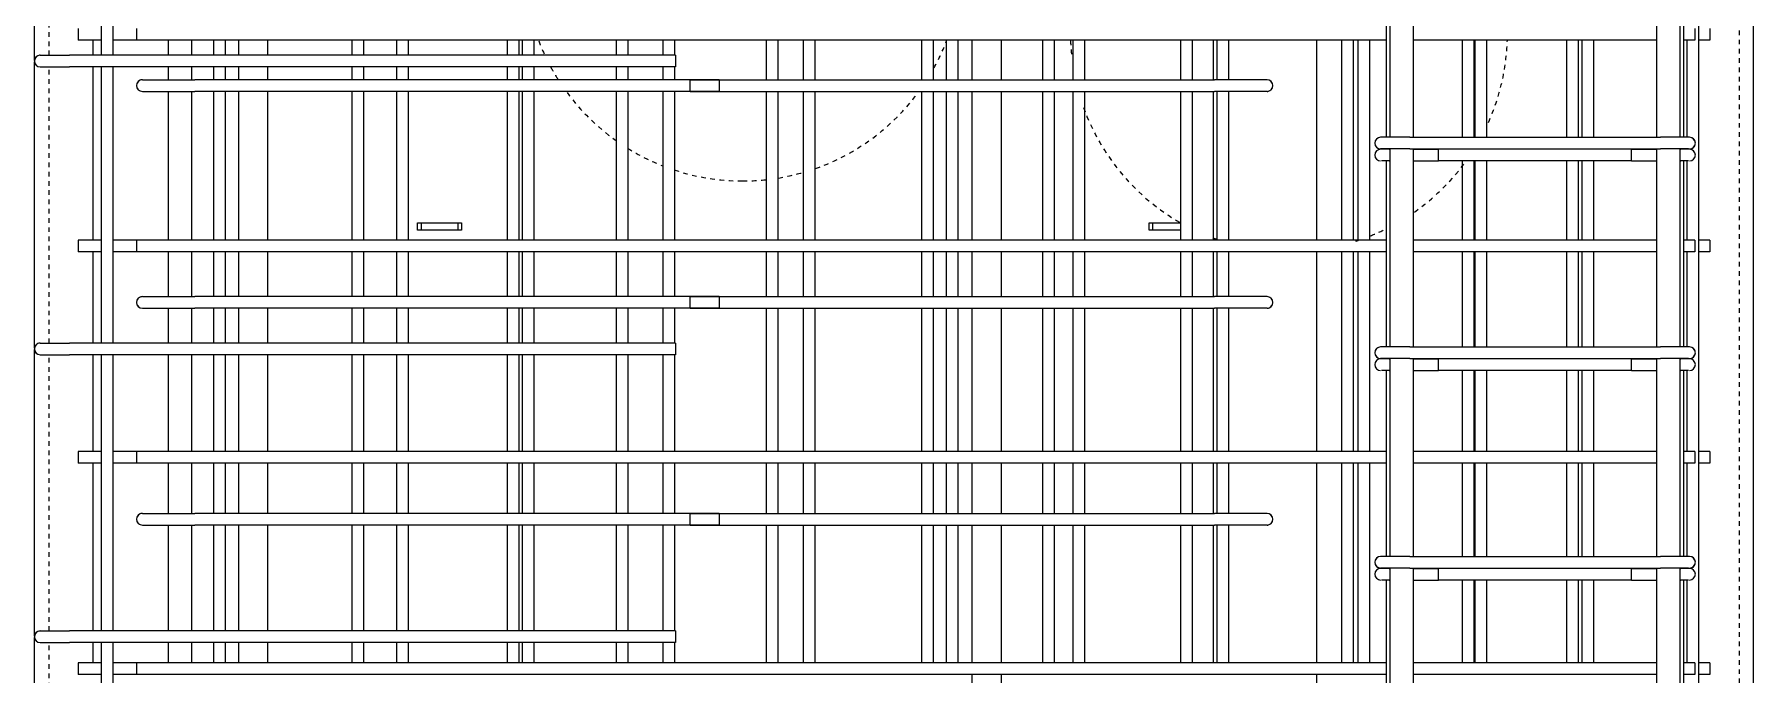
# Model space of a CAD drawing. Header units: millimetres. Extents: x -14563 to 6741, y -2784 to 21137.
# Drawn here: x -12894 to -11714, y 1249 to 1689 of the extents above; entities that cross this region are included whole.
import ezdxf

# ---------------------------------------------------------------- set-up
doc = ezdxf.new("R2010")
doc.units = ezdxf.units.MM
doc.linetypes.add('Dash', pattern=[6.36, 3.18, -3.18])
for name, color, linetype, lineweight in [('A-GENM', 13, 'Continuous', 18), ('A-WALL', 113, 'Continuous', 25), ('A-WALL-HDLN', 110, 'Dash', 25), ('S-RBAR', 171, 'Continuous', 18)]:
    doc.layers.add(name, color=color, linetype=linetype, lineweight=lineweight)

# ---------------------------------------------------------------- blocks, each defined once
blk = doc.blocks.new('RR spread anchor face based - RR-SA-0_7-110-2888042-Elevation Front Copy 1')
at = {"layer": 'A-GENM'}
for p, q in [((-12630.8, -862.5), (-12628.3, -862.5)), ((-12630.8, -867.5), (-12630.8, -862.5)), ((-12628.3, -867.5), (-12630.8, -867.5)), ((-12628.3, -862.5), (-12603.3, -862.5)), ((-12628.3, -862.5), (-12628.3, -867.5)), ((-12603.3, -867.5), (-12628.3, -867.5)), ((-12603.3, -862.5), (-12600.8, -862.5)), ((-12603.3, -862.5), (-12603.3, -867.5)), ((-12600.8, -867.5), (-12603.3, -867.5)), ((-12600.8, -862.5), (-12600.8, -867.5))]:
    blk.add_line(p, q, dxfattribs=at)
blk = doc.blocks.new('RR spread anchor face based - RR-SA-0_7-110-V1-Elevation Front Copy 1')
at = {"layer": 'A-GENM'}
for p, q in [((-12128.8, -862.5), (-12126.3, -862.5)), ((-12128.8, -867.5), (-12128.8, -862.5)), ((-12126.3, -867.5), (-12128.8, -867.5)), ((-12126.3, -862.5), (-12106.9, -862.5)), ((-12126.3, -862.5), (-12126.3, -867.5)), ((-12106.9, -867.5), (-12126.3, -867.5))]:
    blk.add_line(p, q, dxfattribs=at)

msp = doc.modelspace()

# ---------------------------------------------------------------- linework, layer by layer
at = {"layer": 'A-WALL'}
for p, q in [((-11713.80383, -1395), (-11713.80383, 3040)), ((-12893.80383, 1671.11843), (-12893.80383, 1867.8399)), ((-12853.80383, 1684.9), (-12853.80383, 1674.625)), ((-12013.80383, 1684.9), (-12013.80383, 1547.66667)), ((-12893.80383, 1473.4101), (-12893.80383, 1670.13157)), ((-12853.80383, 1666.625), (-12853.80383, 1547.66667)), ((-12853.80383, 1539.66667), (-12853.80383, 1476.91667)), ((-12013.80383, 1539.66667), (-12013.80383, 1402.43333)), ((-12893.80383, 1275.70176), (-12893.80383, 1472.42324)), ((-12853.80383, 1468.91667), (-12853.80383, 1402.43333)), ((-12853.80383, 1394.43333), (-12853.80383, 1279.20833)), ((-12013.80383, 1394.43333), (-12013.80383, 1257.2)), ((-12893.80383, 1077.99343), (-12893.80383, 1274.7149)), ((-12853.80383, 1271.20833), (-12853.80383, 1257.2)), ((-12013.80383, 1249.2), (-12013.80383, 1111.96667))]:
    msp.add_line(p, q, dxfattribs=at)
at = {"layer": 'A-WALL-HDLN'}
for p, q in [((-11723.76681, 3040), (-11723.76681, -214.95039)), ((-12883.80125, 1674.625), (-12883.80125, 1864.33333)), ((-12883.80125, 1476.91667), (-12883.80125, 1666.625)), ((-12883.80125, 1279.20833), (-12883.80125, 1468.91667)), ((-12883.80125, 1081.5), (-12883.80125, 1271.20833))]:
    msp.add_line(p, q, dxfattribs=at)
for centre, start, end in [((-12407.73671, 1738.29599), 201.04240581, 205.30269245), ((-12407.73671, 1738.29599), 331.17961195, 338.95759419), ((-12032.73671, 1689.77319), 181.88285462, 185.71352565), ((-12032.73671, 1689.77319), 335.88629893, 358.11714538), ((-12407.73671, 1738.29599), 208.61970395, 212.65955078), ((-12407.73671, 1738.29599), 216.52229248, 234.42625342), ((-12407.73671, 1738.29599), 289.52179449, 323.47770752), ((-12032.73671, 1689.77319), 199.84053068, 240.32008513), ((-12407.73671, 1738.29599), 238.28899512, 248.44570315), ((-12407.73671, 1738.29599), 251.76271464, 270), ((-12407.73671, 1738.29599), 279.42524163, 286.20478299), ((-12032.73671, 1689.77319), 305.03744102, 323.20138712), ((-12407.73671, 1738.29599), 270, 276.33427898), ((-12032.73671, 1689.77319), 249.61223575, 250.69983866), ((-12032.73671, 1689.77319), 287.78512763, 288.56994407), ((-12032.73671, 1689.77319), 291.88695556, 296.65515959)]:
    msp.add_arc(centre, 150, start, end, dxfattribs=at)
at = {"layer": 'S-RBAR'}
for p, q in [((-11751.30383, 991.53379), (-11751.30383, 3000.12235)), ((-12847.80383, 1674.625), (-12847.80383, 1864.33333)), ((-12839.80383, 1674.625), (-12839.80383, 1864.33333)), ((-11963.30383, 1618.2657), (-11963.30383, 1754.2149)), ((-11947.30383, 1618.2657), (-11947.30383, 1754.2149)), ((-11780.30383, 1618.2657), (-11780.30383, 1754.2149)), ((-11764.30383, 1618.2657), (-11764.30383, 1754.2149)), ((-11965.80383, 1618.2657), (-11965.80383, 1746.00755)), ((-11761.80383, 1618.2657), (-11761.80383, 1746.00755)), ((-12863.80383, 1692.9), (-12863.80383, 1684.9)), ((-12823.80383, 1692.9), (-12823.80383, 1684.9)), ((-11754.23857, 1692.9), (-11754.23857, 1684.9)), ((-11743.80383, 1692.9), (-11743.80383, 1684.9)), ((-12847.80383, 1684.9), (-12863.80383, 1684.9)), ((-12823.80383, 1684.9), (-12839.80383, 1684.9)), ((-11965.80383, 1684.9), (-12823.80383, 1684.9)), ((-12801.80383, 1674.625), (-12801.80383, 1684.9)), ((-12785.80383, 1674.625), (-12785.80383, 1684.9)), ((-12770.5941, 1674.625), (-12770.5941, 1684.9)), ((-12762.5941, 1674.625), (-12762.5941, 1684.9)), ((-12753.80383, 1684.9), (-12753.80383, 1674.625)), ((-12733.80383, 1684.9), (-12733.80383, 1674.625)), ((-12675.78117, 1674.625), (-12675.78117, 1684.9)), ((-12667.78117, 1674.625), (-12667.78117, 1684.9)), ((-12645.08556, 1674.625), (-12645.08556, 1684.9)), ((-12637.08556, 1674.625), (-12637.08556, 1684.9)), ((-12569.09325, 1674.625), (-12569.09325, 1684.9)), ((-12561.09325, 1674.625), (-12561.09325, 1684.9)), ((-12558.72642, 1674.625), (-12558.72642, 1684.9)), ((-12550.72642, 1674.625), (-12550.72642, 1684.9)), ((-12494.28032, 1674.625), (-12494.28032, 1684.9)), ((-12486.28032, 1674.625), (-12486.28032, 1684.9)), ((-12462.36728, 1674.625), (-12462.36728, 1684.9)), ((-12454.36728, 1674.625), (-12454.36728, 1684.9)), ((-12391.34239, 1657.78788), (-12391.34239, 1684.9)), ((-12383.34239, 1657.78788), (-12383.34239, 1684.9)), ((-12366.00815, 1657.78788), (-12366.00815, 1684.9)), ((-12358.00815, 1657.78788), (-12358.00815, 1684.9)), ((-12284.65446, 1657.78788), (-12284.65446, 1684.9)), ((-12276.65446, 1657.78788), (-12276.65446, 1684.9)), ((-12267.75631, 1657.78788), (-12267.75631, 1684.9)), ((-12259.75631, 1657.78788), (-12259.75631, 1684.9)), ((-12250.36633, 1684.9), (-12250.36633, 1657.78788)), ((-12230.36633, 1684.9), (-12230.36633, 1657.78788)), ((-12201.71654, 1657.78788), (-12201.71654, 1684.9)), ((-12193.71654, 1657.78788), (-12193.71654, 1684.9)), ((-12180.78988, 1657.78788), (-12180.78988, 1684.9)), ((-12172.78988, 1657.78788), (-12172.78988, 1684.9)), ((-12106.90361, 1657.78788), (-12106.90361, 1684.9)), ((-12098.90361, 1657.78788), (-12098.90361, 1684.9)), ((-12084.55383, 1657.78788), (-12084.55383, 1684.9)), ((-12081.93074, 1657.78788), (-12081.93074, 1684.9)), ((-12073.93074, 1657.78788), (-12073.93074, 1684.9)), ((-11996.52678, 1547.66667), (-11996.52678, 1684.9)), ((-11988.52678, 1547.66667), (-11988.52678, 1684.9)), ((-11985.30383, 1547.66667), (-11985.30383, 1684.9)), ((-11977.30383, 1547.66667), (-11977.30383, 1684.9)), ((-11780.30383, 1684.9), (-11947.30383, 1684.9)), ((-11913.63716, 1618.2657), (-11913.63716, 1684.9)), ((-11905.63716, 1618.2657), (-11905.63716, 1684.9)), ((-11904.95246, 1618.2657), (-11904.95246, 1684.9)), ((-11896.95246, 1618.2657), (-11896.95246, 1684.9)), ((-11841.9705, 1618.2657), (-11841.9705, 1684.9)), ((-11833.9705, 1618.2657), (-11833.9705, 1684.9)), ((-11831.48545, 1618.2657), (-11831.48545, 1684.9)), ((-11823.48545, 1618.2657), (-11823.48545, 1684.9)), ((-11754.23857, 1684.9), (-11761.80383, 1684.9)), ((-11759.30383, 1618.2657), (-11759.30383, 1684.9)), ((-11743.80383, 1684.9), (-11751.30383, 1684.9)), ((-12889.86879, 1674.625), (-12869.86879, 1674.625)), ((-12889.86879, 1666.625), (-12869.86879, 1666.625)), ((-12453.86675, 1674.625), (-12869.86879, 1674.625)), ((-12453.86675, 1666.625), (-12869.86879, 1666.625)), ((-12847.80383, 1476.91667), (-12847.80383, 1666.625)), ((-12839.80383, 1476.91667), (-12839.80383, 1666.625)), ((-12801.80383, 1657.78788), (-12801.80383, 1666.625)), ((-12785.80383, 1657.78788), (-12785.80383, 1666.625)), ((-12770.5941, 1657.78788), (-12770.5941, 1666.625)), ((-12762.5941, 1657.78788), (-12762.5941, 1666.625)), ((-12753.80383, 1666.625), (-12753.80383, 1657.78788)), ((-12733.80383, 1666.625), (-12733.80383, 1657.78788)), ((-12675.78117, 1657.78788), (-12675.78117, 1666.625)), ((-12667.78117, 1657.78788), (-12667.78117, 1666.625)), ((-12645.08556, 1657.78788), (-12645.08556, 1666.625)), ((-12637.08556, 1657.78788), (-12637.08556, 1666.625)), ((-12569.09325, 1657.78788), (-12569.09325, 1666.625)), ((-12561.09325, 1657.78788), (-12561.09325, 1666.625)), ((-12558.72642, 1657.78788), (-12558.72642, 1666.625)), ((-12550.72642, 1657.78788), (-12550.72642, 1666.625)), ((-12494.28032, 1657.78788), (-12494.28032, 1666.625)), ((-12486.28032, 1657.78788), (-12486.28032, 1666.625)), ((-12462.36728, 1657.78788), (-12462.36728, 1666.625)), ((-12454.36728, 1657.78788), (-12454.36728, 1666.625)), ((-12453.86675, 1674.625), (-12453.86675, 1666.625)), ((-12819.76423, 1657.78788), (-12783.76423, 1657.78788)), ((-12423.76423, 1657.78788), (-12783.76423, 1657.78788)), ((-12443.80383, 1657.78788), (-12083.80383, 1657.78788)), ((-12443.80383, 1649.78788), (-12443.80383, 1657.78788)), ((-12423.76423, 1657.78788), (-12423.76423, 1649.78788)), ((-12047.80383, 1657.78788), (-12083.80383, 1657.78788)), ((-12819.76423, 1649.78788), (-12783.76423, 1649.78788)), ((-12801.80383, 1547.66667), (-12801.80383, 1649.78788)), ((-12785.80383, 1547.66667), (-12785.80383, 1649.78788)), ((-12423.76423, 1649.78788), (-12783.76423, 1649.78788)), ((-12770.5941, 1547.66667), (-12770.5941, 1649.78788)), ((-12762.5941, 1547.66667), (-12762.5941, 1649.78788)), ((-12753.80383, 1649.78788), (-12753.80383, 1547.66667)), ((-12733.80383, 1649.78788), (-12733.80383, 1547.66667)), ((-12675.78117, 1547.66667), (-12675.78117, 1649.78788)), ((-12667.78117, 1547.66667), (-12667.78117, 1649.78788)), ((-12645.08556, 1547.66667), (-12645.08556, 1649.78788)), ((-12637.08556, 1547.66667), (-12637.08556, 1649.78788)), ((-12569.09325, 1547.66667), (-12569.09325, 1649.78788)), ((-12561.09325, 1547.66667), (-12561.09325, 1649.78788)), ((-12558.72642, 1547.66667), (-12558.72642, 1649.78788)), ((-12550.72642, 1547.66667), (-12550.72642, 1649.78788)), ((-12494.28032, 1547.66667), (-12494.28032, 1649.78788)), ((-12486.28032, 1547.66667), (-12486.28032, 1649.78788)), ((-12462.36728, 1547.66667), (-12462.36728, 1649.78788)), ((-12454.36728, 1547.66667), (-12454.36728, 1649.78788)), ((-12443.80383, 1649.78788), (-12083.80383, 1649.78788)), ((-12391.34239, 1547.66667), (-12391.34239, 1649.78788)), ((-12383.34239, 1547.66667), (-12383.34239, 1649.78788)), ((-12366.00815, 1547.66667), (-12366.00815, 1649.78788)), ((-12358.00815, 1547.66667), (-12358.00815, 1649.78788)), ((-12284.65446, 1547.66667), (-12284.65446, 1649.78788)), ((-12276.65446, 1547.66667), (-12276.65446, 1649.78788)), ((-12267.75631, 1547.66667), (-12267.75631, 1649.78788)), ((-12259.75631, 1547.66667), (-12259.75631, 1649.78788)), ((-12250.36633, 1649.78788), (-12250.36633, 1547.66667)), ((-12230.36633, 1649.78788), (-12230.36633, 1547.66667)), ((-12201.71654, 1547.66667), (-12201.71654, 1649.78788)), ((-12193.71654, 1547.66667), (-12193.71654, 1649.78788)), ((-12180.78988, 1547.66667), (-12180.78988, 1649.78788)), ((-12172.78988, 1547.66667), (-12172.78988, 1649.78788)), ((-12106.90361, 1547.66667), (-12106.90361, 1649.78788)), ((-12098.90361, 1547.66667), (-12098.90361, 1649.78788)), ((-12084.55383, 1547.66667), (-12084.55383, 1649.78788)), ((-12047.80383, 1649.78788), (-12083.80383, 1649.78788)), ((-12081.93074, 1547.66667), (-12081.93074, 1649.78788)), ((-12073.93074, 1547.66667), (-12073.93074, 1649.78788)), ((-11949.80383, 1618.2657), (-11969.80383, 1618.2657)), ((-11949.80383, 1618.2657), (-11777.80383, 1618.2657)), ((-11764.88603, 1618.2657), (-11777.80383, 1618.2657)), ((-11762.43031, 1618.2657), (-11765.01106, 1618.2657)), ((-11757.80383, 1618.2657), (-11762.53522, 1618.2657)), ((-11949.80383, 1610.2657), (-11969.80383, 1610.2657)), ((-11963.94597, 1610.06439), (-11969.80383, 1610.06439)), ((-11963.94597, 1610.06439), (-11963.30383, 1610.06439)), ((-11963.30383, 1474.3165), (-11963.30383, 1610.2657)), ((-11949.80383, 1610.2657), (-11777.80383, 1610.2657)), ((-11947.30383, 1474.3165), (-11947.30383, 1610.2657)), ((-11947.30383, 1610.06439), (-11930.00484, 1610.06439)), ((-11797.60282, 1610.06439), (-11930.00484, 1610.06439)), ((-11930.00484, 1602.06439), (-11930.00484, 1610.06439)), ((-11797.60282, 1610.06439), (-11780.30383, 1610.06439)), ((-11797.60282, 1602.06439), (-11797.60282, 1610.06439)), ((-11780.30383, 1474.3165), (-11780.30383, 1610.2657)), ((-11763.66169, 1610.2657), (-11777.80383, 1610.2657)), ((-11764.30383, 1474.3165), (-11764.30383, 1610.2657)), ((-11764.30383, 1610.06439), (-11763.66169, 1610.06439)), ((-11758.48531, 1610.2657), (-11763.66169, 1610.2657)), ((-11757.80383, 1610.06439), (-11763.66169, 1610.06439)), ((-11757.80383, 1610.2657), (-11757.88726, 1610.2657)), ((-11963.94597, 1602.06439), (-11969.12235, 1602.06439)), ((-11965.80383, 1474.3165), (-11965.80383, 1602.06439)), ((-11963.94597, 1602.06439), (-11963.30383, 1602.06439)), ((-11947.30383, 1602.06439), (-11930.00484, 1602.06439)), ((-11797.60282, 1602.06439), (-11930.00484, 1602.06439)), ((-11913.63716, 1547.66667), (-11913.63716, 1602.06439)), ((-11905.63716, 1547.66667), (-11905.63716, 1602.06439)), ((-11904.95246, 1547.66667), (-11904.95246, 1602.06439)), ((-11896.95246, 1547.66667), (-11896.95246, 1602.06439)), ((-11841.9705, 1547.66667), (-11841.9705, 1602.06439)), ((-11833.9705, 1547.66667), (-11833.9705, 1602.06439)), ((-11831.48545, 1547.66667), (-11831.48545, 1602.06439)), ((-11823.48545, 1547.66667), (-11823.48545, 1602.06439)), ((-11797.60282, 1602.06439), (-11780.30383, 1602.06439)), ((-11764.30383, 1602.06439), (-11763.66169, 1602.06439)), ((-11758.48531, 1602.06439), (-11763.66169, 1602.06439)), ((-11761.80383, 1474.3165), (-11761.80383, 1602.06439)), ((-11759.30383, 1547.66667), (-11759.30383, 1602.06439)), ((-12847.80383, 1547.66667), (-12863.80383, 1547.66667)), ((-12863.80383, 1547.66667), (-12863.80383, 1539.66667)), ((-12823.80383, 1547.66667), (-12839.80383, 1547.66667)), ((-11965.80383, 1547.66667), (-12823.80383, 1547.66667)), ((-12823.80383, 1547.66667), (-12823.80383, 1539.66667)), ((-11780.30383, 1547.66667), (-11947.30383, 1547.66667)), ((-11754.23857, 1547.66667), (-11761.80383, 1547.66667)), ((-11754.23857, 1547.66667), (-11754.23857, 1539.66667)), ((-11743.80383, 1547.66667), (-11751.30383, 1547.66667)), ((-11743.80383, 1547.66667), (-11743.80383, 1539.66667)), ((-12847.80383, 1539.66667), (-12863.80383, 1539.66667)), ((-12823.80383, 1539.66667), (-12839.80383, 1539.66667)), ((-11965.80383, 1539.66667), (-12823.80383, 1539.66667)), ((-12801.80383, 1508.84848), (-12801.80383, 1539.66667)), ((-12785.80383, 1508.84848), (-12785.80383, 1539.66667)), ((-12770.5941, 1508.84848), (-12770.5941, 1539.66667)), ((-12762.5941, 1508.84848), (-12762.5941, 1539.66667)), ((-12753.80383, 1539.66667), (-12753.80383, 1508.84848)), ((-12733.80383, 1539.66667), (-12733.80383, 1508.84848)), ((-12675.78117, 1508.84848), (-12675.78117, 1539.66667)), ((-12667.78117, 1508.84848), (-12667.78117, 1539.66667)), ((-12645.08556, 1508.84848), (-12645.08556, 1539.66667)), ((-12637.08556, 1508.84848), (-12637.08556, 1539.66667)), ((-12569.09325, 1508.84848), (-12569.09325, 1539.66667)), ((-12561.09325, 1508.84848), (-12561.09325, 1539.66667)), ((-12558.72642, 1508.84848), (-12558.72642, 1539.66667)), ((-12550.72642, 1508.84848), (-12550.72642, 1539.66667)), ((-12494.28032, 1508.84848), (-12494.28032, 1539.66667)), ((-12486.28032, 1508.84848), (-12486.28032, 1539.66667)), ((-12462.36728, 1508.84848), (-12462.36728, 1539.66667)), ((-12454.36728, 1508.84848), (-12454.36728, 1539.66667)), ((-12391.34239, 1508.84848), (-12391.34239, 1539.66667)), ((-12383.34239, 1508.84848), (-12383.34239, 1539.66667)), ((-12366.00815, 1508.84848), (-12366.00815, 1539.66667)), ((-12358.00815, 1508.84848), (-12358.00815, 1539.66667)), ((-12284.65446, 1508.84848), (-12284.65446, 1539.66667)), ((-12276.65446, 1508.84848), (-12276.65446, 1539.66667)), ((-12267.75631, 1508.84848), (-12267.75631, 1539.66667)), ((-12259.75631, 1508.84848), (-12259.75631, 1539.66667)), ((-12250.36633, 1539.66667), (-12250.36633, 1508.84848)), ((-12230.36633, 1539.66667), (-12230.36633, 1508.84848)), ((-12201.71654, 1508.84848), (-12201.71654, 1539.66667)), ((-12193.71654, 1508.84848), (-12193.71654, 1539.66667)), ((-12180.78988, 1508.84848), (-12180.78988, 1539.66667)), ((-12172.78988, 1508.84848), (-12172.78988, 1539.66667)), ((-12106.90361, 1508.84848), (-12106.90361, 1539.66667)), ((-12098.90361, 1508.84848), (-12098.90361, 1539.66667)), ((-12084.55383, 1508.84848), (-12084.55383, 1539.66667)), ((-12081.93074, 1508.84848), (-12081.93074, 1539.66667)), ((-12073.93074, 1508.84848), (-12073.93074, 1539.66667)), ((-11996.52678, 1402.43333), (-11996.52678, 1539.66667)), ((-11988.52678, 1402.43333), (-11988.52678, 1539.66667)), ((-11985.30383, 1402.43333), (-11985.30383, 1539.66667)), ((-11977.30383, 1402.43333), (-11977.30383, 1539.66667)), ((-11780.30383, 1539.66667), (-11947.30383, 1539.66667)), ((-11913.63716, 1474.3165), (-11913.63716, 1539.66667)), ((-11905.63716, 1474.3165), (-11905.63716, 1539.66667)), ((-11904.95246, 1474.3165), (-11904.95246, 1539.66667)), ((-11896.95246, 1474.3165), (-11896.95246, 1539.66667)), ((-11841.9705, 1474.3165), (-11841.9705, 1539.66667)), ((-11833.9705, 1474.3165), (-11833.9705, 1539.66667)), ((-11831.48545, 1474.3165), (-11831.48545, 1539.66667)), ((-11823.48545, 1474.3165), (-11823.48545, 1539.66667)), ((-11754.23857, 1539.66667), (-11761.80383, 1539.66667)), ((-11759.30383, 1474.3165), (-11759.30383, 1539.66667)), ((-11743.80383, 1539.66667), (-11751.30383, 1539.66667)), ((-12819.76423, 1508.84848), (-12783.76423, 1508.84848)), ((-12819.76423, 1500.84848), (-12783.76423, 1500.84848)), ((-12801.80383, 1476.91667), (-12801.80383, 1500.84848)), ((-12785.80383, 1476.91667), (-12785.80383, 1500.84848)), ((-12423.76423, 1508.84848), (-12783.76423, 1508.84848)), ((-12423.76423, 1500.84848), (-12783.76423, 1500.84848)), ((-12770.5941, 1476.91667), (-12770.5941, 1500.84848)), ((-12762.5941, 1476.91667), (-12762.5941, 1500.84848)), ((-12753.80383, 1500.84848), (-12753.80383, 1476.91667)), ((-12733.80383, 1500.84848), (-12733.80383, 1476.91667)), ((-12675.78117, 1476.91667), (-12675.78117, 1500.84848)), ((-12667.78117, 1476.91667), (-12667.78117, 1500.84848)), ((-12645.08556, 1476.91667), (-12645.08556, 1500.84848)), ((-12637.08556, 1476.91667), (-12637.08556, 1500.84848)), ((-12569.09325, 1476.91667), (-12569.09325, 1500.84848)), ((-12561.09325, 1476.91667), (-12561.09325, 1500.84848)), ((-12558.72642, 1476.91667), (-12558.72642, 1500.84848)), ((-12550.72642, 1476.91667), (-12550.72642, 1500.84848)), ((-12494.28032, 1476.91667), (-12494.28032, 1500.84848)), ((-12486.28032, 1476.91667), (-12486.28032, 1500.84848)), ((-12462.36728, 1476.91667), (-12462.36728, 1500.84848)), ((-12454.36728, 1476.91667), (-12454.36728, 1500.84848)), ((-12443.80383, 1508.84848), (-12083.80383, 1508.84848)), ((-12443.80383, 1500.84848), (-12443.80383, 1508.84848)), ((-12443.80383, 1500.84848), (-12083.80383, 1500.84848)), ((-12423.76423, 1508.84848), (-12423.76423, 1500.84848)), ((-12391.34239, 1402.43333), (-12391.34239, 1500.84848)), ((-12383.34239, 1402.43333), (-12383.34239, 1500.84848)), ((-12366.00815, 1402.43333), (-12366.00815, 1500.84848)), ((-12358.00815, 1402.43333), (-12358.00815, 1500.84848)), ((-12284.65446, 1402.43333), (-12284.65446, 1500.84848)), ((-12276.65446, 1402.43333), (-12276.65446, 1500.84848)), ((-12267.75631, 1402.43333), (-12267.75631, 1500.84848)), ((-12259.75631, 1402.43333), (-12259.75631, 1500.84848)), ((-12250.36633, 1500.84848), (-12250.36633, 1402.43333)), ((-12230.36633, 1500.84848), (-12230.36633, 1402.43333)), ((-12201.71654, 1402.43333), (-12201.71654, 1500.84848)), ((-12193.71654, 1402.43333), (-12193.71654, 1500.84848)), ((-12180.78988, 1402.43333), (-12180.78988, 1500.84848)), ((-12172.78988, 1402.43333), (-12172.78988, 1500.84848)), ((-12106.90361, 1402.43333), (-12106.90361, 1500.84848)), ((-12098.90361, 1402.43333), (-12098.90361, 1500.84848)), ((-12084.55383, 1402.43333), (-12084.55383, 1500.84848)), ((-12047.80383, 1508.84848), (-12083.80383, 1508.84848)), ((-12047.80383, 1500.84848), (-12083.80383, 1500.84848)), ((-12081.93074, 1402.43333), (-12081.93074, 1500.84848)), ((-12073.93074, 1402.43333), (-12073.93074, 1500.84848)), ((-12889.86879, 1476.91667), (-12869.86879, 1476.91667)), ((-12453.86675, 1476.91667), (-12869.86879, 1476.91667)), ((-12453.86675, 1476.91667), (-12453.86675, 1468.91667)), ((-12889.86879, 1468.91667), (-12869.86879, 1468.91667)), ((-12453.86675, 1468.91667), (-12869.86879, 1468.91667)), ((-12847.80383, 1279.20833), (-12847.80383, 1468.91667)), ((-12839.80383, 1279.20833), (-12839.80383, 1468.91667)), ((-12801.80383, 1402.43333), (-12801.80383, 1468.91667)), ((-12785.80383, 1402.43333), (-12785.80383, 1468.91667)), ((-12770.5941, 1402.43333), (-12770.5941, 1468.91667)), ((-12762.5941, 1402.43333), (-12762.5941, 1468.91667)), ((-12753.80383, 1468.91667), (-12753.80383, 1402.43333)), ((-12733.80383, 1468.91667), (-12733.80383, 1402.43333)), ((-12675.78117, 1402.43333), (-12675.78117, 1468.91667)), ((-12667.78117, 1402.43333), (-12667.78117, 1468.91667)), ((-12645.08556, 1402.43333), (-12645.08556, 1468.91667)), ((-12637.08556, 1402.43333), (-12637.08556, 1468.91667)), ((-12569.09325, 1402.43333), (-12569.09325, 1468.91667)), ((-12561.09325, 1402.43333), (-12561.09325, 1468.91667)), ((-12558.72642, 1402.43333), (-12558.72642, 1468.91667)), ((-12550.72642, 1402.43333), (-12550.72642, 1468.91667)), ((-12494.28032, 1402.43333), (-12494.28032, 1468.91667)), ((-12486.28032, 1402.43333), (-12486.28032, 1468.91667)), ((-12462.36728, 1402.43333), (-12462.36728, 1468.91667)), ((-12454.36728, 1402.43333), (-12454.36728, 1468.91667)), ((-11949.80383, 1474.3165), (-11969.80383, 1474.3165)), ((-11949.80383, 1466.3165), (-11969.80383, 1466.3165)), ((-11963.94597, 1466.12124), (-11969.80383, 1466.12124)), ((-11963.94597, 1466.12124), (-11963.30383, 1466.12124)), ((-11963.30383, 1330.36731), (-11963.30383, 1466.3165)), ((-11949.80383, 1474.3165), (-11777.80383, 1474.3165)), ((-11949.80383, 1466.3165), (-11777.80383, 1466.3165)), ((-11947.30383, 1330.36731), (-11947.30383, 1466.3165)), ((-11947.30383, 1466.12124), (-11930.00484, 1466.12124)), ((-11797.60282, 1466.12124), (-11930.00484, 1466.12124)), ((-11930.00484, 1458.12124), (-11930.00484, 1466.12124)), ((-11797.60282, 1466.12124), (-11780.30383, 1466.12124)), ((-11797.60282, 1458.12124), (-11797.60282, 1466.12124)), ((-11780.30383, 1330.36731), (-11780.30383, 1466.3165)), ((-11764.88603, 1474.3165), (-11777.80383, 1474.3165)), ((-11763.66169, 1466.3165), (-11777.80383, 1466.3165)), ((-11762.43031, 1474.3165), (-11765.01106, 1474.3165)), ((-11764.30383, 1330.36731), (-11764.30383, 1466.3165)), ((-11764.30383, 1466.12124), (-11763.66169, 1466.12124)), ((-11758.48531, 1466.3165), (-11763.66169, 1466.3165)), ((-11757.80383, 1466.12124), (-11763.66169, 1466.12124)), ((-11757.80383, 1474.3165), (-11762.53522, 1474.3165)), ((-11757.80383, 1466.3165), (-11757.88726, 1466.3165)), ((-11963.94597, 1458.12124), (-11969.12235, 1458.12124)), ((-11965.80383, 1330.36731), (-11965.80383, 1458.12124)), ((-11963.94597, 1458.12124), (-11963.30383, 1458.12124)), ((-11947.30383, 1458.12124), (-11930.00484, 1458.12124)), ((-11797.60282, 1458.12124), (-11930.00484, 1458.12124)), ((-11913.63716, 1402.43333), (-11913.63716, 1458.12124)), ((-11905.63716, 1402.43333), (-11905.63716, 1458.12124)), ((-11904.95246, 1402.43333), (-11904.95246, 1458.12124)), ((-11896.95246, 1402.43333), (-11896.95246, 1458.12124)), ((-11841.9705, 1402.43333), (-11841.9705, 1458.12124)), ((-11833.9705, 1402.43333), (-11833.9705, 1458.12124)), ((-11831.48545, 1402.43333), (-11831.48545, 1458.12124)), ((-11823.48545, 1402.43333), (-11823.48545, 1458.12124)), ((-11797.60282, 1458.12124), (-11780.30383, 1458.12124)), ((-11764.30383, 1458.12124), (-11763.66169, 1458.12124)), ((-11758.48531, 1458.12124), (-11763.66169, 1458.12124)), ((-11761.80383, 1330.36731), (-11761.80383, 1458.12124)), ((-11759.30383, 1402.43333), (-11759.30383, 1458.12124)), ((-12847.80383, 1402.43333), (-12863.80383, 1402.43333)), ((-12863.80383, 1402.43333), (-12863.80383, 1394.43333)), ((-12847.80383, 1394.43333), (-12863.80383, 1394.43333)), ((-12823.80383, 1402.43333), (-12839.80383, 1402.43333)), ((-12823.80383, 1394.43333), (-12839.80383, 1394.43333)), ((-11965.80383, 1402.43333), (-12823.80383, 1402.43333)), ((-12823.80383, 1402.43333), (-12823.80383, 1394.43333)), ((-11965.80383, 1394.43333), (-12823.80383, 1394.43333)), ((-12801.80383, 1359.90909), (-12801.80383, 1394.43333)), ((-12785.80383, 1359.90909), (-12785.80383, 1394.43333)), ((-12770.5941, 1359.90909), (-12770.5941, 1394.43333)), ((-12762.5941, 1359.90909), (-12762.5941, 1394.43333)), ((-12753.80383, 1394.43333), (-12753.80383, 1359.90909)), ((-12733.80383, 1394.43333), (-12733.80383, 1359.90909)), ((-12675.78117, 1359.90909), (-12675.78117, 1394.43333)), ((-12667.78117, 1359.90909), (-12667.78117, 1394.43333)), ((-12645.08556, 1359.90909), (-12645.08556, 1394.43333)), ((-12637.08556, 1359.90909), (-12637.08556, 1394.43333)), ((-12569.09325, 1359.90909), (-12569.09325, 1394.43333)), ((-12561.09325, 1359.90909), (-12561.09325, 1394.43333)), ((-12558.72642, 1359.90909), (-12558.72642, 1394.43333)), ((-12550.72642, 1359.90909), (-12550.72642, 1394.43333)), ((-12494.28032, 1359.90909), (-12494.28032, 1394.43333)), ((-12486.28032, 1359.90909), (-12486.28032, 1394.43333)), ((-12462.36728, 1359.90909), (-12462.36728, 1394.43333)), ((-12454.36728, 1359.90909), (-12454.36728, 1394.43333)), ((-12391.34239, 1359.90909), (-12391.34239, 1394.43333)), ((-12383.34239, 1359.90909), (-12383.34239, 1394.43333)), ((-12366.00815, 1359.90909), (-12366.00815, 1394.43333)), ((-12358.00815, 1359.90909), (-12358.00815, 1394.43333)), ((-12284.65446, 1359.90909), (-12284.65446, 1394.43333)), ((-12276.65446, 1359.90909), (-12276.65446, 1394.43333)), ((-12267.75631, 1359.90909), (-12267.75631, 1394.43333)), ((-12259.75631, 1359.90909), (-12259.75631, 1394.43333)), ((-12250.36633, 1394.43333), (-12250.36633, 1359.90909)), ((-12230.36633, 1394.43333), (-12230.36633, 1359.90909)), ((-12201.71654, 1359.90909), (-12201.71654, 1394.43333)), ((-12193.71654, 1359.90909), (-12193.71654, 1394.43333)), ((-12180.78988, 1359.90909), (-12180.78988, 1394.43333)), ((-12172.78988, 1359.90909), (-12172.78988, 1394.43333)), ((-12106.90361, 1359.90909), (-12106.90361, 1394.43333)), ((-12098.90361, 1359.90909), (-12098.90361, 1394.43333)), ((-12084.55383, 1359.90909), (-12084.55383, 1394.43333)), ((-12081.93074, 1359.90909), (-12081.93074, 1394.43333)), ((-12073.93074, 1359.90909), (-12073.93074, 1394.43333)), ((-11996.52678, 1257.2), (-11996.52678, 1394.43333)), ((-11988.52678, 1257.2), (-11988.52678, 1394.43333)), ((-11985.30383, 1257.2), (-11985.30383, 1394.43333)), ((-11977.30383, 1257.2), (-11977.30383, 1394.43333)), ((-11780.30383, 1402.43333), (-11947.30383, 1402.43333)), ((-11780.30383, 1394.43333), (-11947.30383, 1394.43333)), ((-11913.63716, 1330.36731), (-11913.63716, 1394.43333)), ((-11905.63716, 1330.36731), (-11905.63716, 1394.43333)), ((-11904.95246, 1330.36731), (-11904.95246, 1394.43333)), ((-11896.95246, 1330.36731), (-11896.95246, 1394.43333)), ((-11841.9705, 1330.36731), (-11841.9705, 1394.43333)), ((-11833.9705, 1330.36731), (-11833.9705, 1394.43333)), ((-11831.48545, 1330.36731), (-11831.48545, 1394.43333)), ((-11823.48545, 1330.36731), (-11823.48545, 1394.43333)), ((-11754.23857, 1402.43333), (-11761.80383, 1402.43333)), ((-11754.23857, 1394.43333), (-11761.80383, 1394.43333)), ((-11759.30383, 1330.36731), (-11759.30383, 1394.43333)), ((-11754.23857, 1402.43333), (-11754.23857, 1394.43333)), ((-11743.80383, 1402.43333), (-11751.30383, 1402.43333)), ((-11743.80383, 1394.43333), (-11751.30383, 1394.43333)), ((-11743.80383, 1402.43333), (-11743.80383, 1394.43333)), ((-12819.76423, 1359.90909), (-12783.76423, 1359.90909)), ((-12423.76423, 1359.90909), (-12783.76423, 1359.90909)), ((-12443.80383, 1359.90909), (-12083.80383, 1359.90909)), ((-12443.80383, 1351.90909), (-12443.80383, 1359.90909)), ((-12423.76423, 1359.90909), (-12423.76423, 1351.90909)), ((-12047.80383, 1359.90909), (-12083.80383, 1359.90909)), ((-12819.76423, 1351.90909), (-12783.76423, 1351.90909)), ((-12801.80383, 1279.20833), (-12801.80383, 1351.90909)), ((-12785.80383, 1279.20833), (-12785.80383, 1351.90909)), ((-12423.76423, 1351.90909), (-12783.76423, 1351.90909)), ((-12770.5941, 1279.20833), (-12770.5941, 1351.90909)), ((-12762.5941, 1279.20833), (-12762.5941, 1351.90909)), ((-12753.80383, 1351.90909), (-12753.80383, 1279.20833)), ((-12733.80383, 1351.90909), (-12733.80383, 1279.20833)), ((-12675.78117, 1279.20833), (-12675.78117, 1351.90909)), ((-12667.78117, 1279.20833), (-12667.78117, 1351.90909)), ((-12645.08556, 1279.20833), (-12645.08556, 1351.90909)), ((-12637.08556, 1279.20833), (-12637.08556, 1351.90909)), ((-12569.09325, 1279.20833), (-12569.09325, 1351.90909)), ((-12561.09325, 1279.20833), (-12561.09325, 1351.90909)), ((-12558.72642, 1279.20833), (-12558.72642, 1351.90909)), ((-12550.72642, 1279.20833), (-12550.72642, 1351.90909)), ((-12494.28032, 1279.20833), (-12494.28032, 1351.90909)), ((-12486.28032, 1279.20833), (-12486.28032, 1351.90909)), ((-12462.36728, 1279.20833), (-12462.36728, 1351.90909)), ((-12454.36728, 1279.20833), (-12454.36728, 1351.90909)), ((-12443.80383, 1351.90909), (-12083.80383, 1351.90909)), ((-12391.34239, 1257.2), (-12391.34239, 1351.90909)), ((-12383.34239, 1257.2), (-12383.34239, 1351.90909)), ((-12366.00815, 1257.2), (-12366.00815, 1351.90909)), ((-12358.00815, 1257.2), (-12358.00815, 1351.90909)), ((-12284.65446, 1257.2), (-12284.65446, 1351.90909)), ((-12276.65446, 1257.2), (-12276.65446, 1351.90909)), ((-12267.75631, 1257.2), (-12267.75631, 1351.90909)), ((-12259.75631, 1257.2), (-12259.75631, 1351.90909)), ((-12250.36633, 1351.90909), (-12250.36633, 1257.2)), ((-12230.36633, 1351.90909), (-12230.36633, 1257.2)), ((-12201.71654, 1257.2), (-12201.71654, 1351.90909)), ((-12193.71654, 1257.2), (-12193.71654, 1351.90909)), ((-12180.78988, 1257.2), (-12180.78988, 1351.90909)), ((-12172.78988, 1257.2), (-12172.78988, 1351.90909)), ((-12106.90361, 1257.2), (-12106.90361, 1351.90909)), ((-12098.90361, 1257.2), (-12098.90361, 1351.90909)), ((-12084.55383, 1257.2), (-12084.55383, 1351.90909)), ((-12047.80383, 1351.90909), (-12083.80383, 1351.90909)), ((-12081.93074, 1257.2), (-12081.93074, 1351.90909)), ((-12073.93074, 1257.2), (-12073.93074, 1351.90909)), ((-11949.80383, 1330.36731), (-11969.80383, 1330.36731)), ((-11949.80383, 1322.36731), (-11969.80383, 1322.36731)), ((-11963.94597, 1322.17809), (-11969.80383, 1322.17809)), ((-11963.94597, 1322.17809), (-11963.30383, 1322.17809)), ((-11963.30383, 1186.41811), (-11963.30383, 1322.36731)), ((-11949.80383, 1330.36731), (-11777.80383, 1330.36731)), ((-11949.80383, 1322.36731), (-11777.80383, 1322.36731)), ((-11947.30383, 1186.41811), (-11947.30383, 1322.36731)), ((-11947.30383, 1322.17809), (-11930.00484, 1322.17809)), ((-11797.60282, 1322.17809), (-11930.00484, 1322.17809)), ((-11930.00484, 1314.17809), (-11930.00484, 1322.17809)), ((-11797.60282, 1322.17809), (-11780.30383, 1322.17809)), ((-11797.60282, 1314.17809), (-11797.60282, 1322.17809)), ((-11780.30383, 1186.41811), (-11780.30383, 1322.36731)), ((-11764.88603, 1330.36731), (-11777.80383, 1330.36731)), ((-11763.66169, 1322.36731), (-11777.80383, 1322.36731)), ((-11762.43031, 1330.36731), (-11765.01106, 1330.36731)), ((-11764.30383, 1186.41811), (-11764.30383, 1322.36731)), ((-11764.30383, 1322.17809), (-11763.66169, 1322.17809)), ((-11758.48531, 1322.36731), (-11763.66169, 1322.36731)), ((-11757.80383, 1322.17809), (-11763.66169, 1322.17809)), ((-11757.80383, 1330.36731), (-11762.53522, 1330.36731)), ((-11757.80383, 1322.36731), (-11757.88726, 1322.36731)), ((-11963.94597, 1314.17809), (-11969.12235, 1314.17809)), ((-11965.80383, 1186.41811), (-11965.80383, 1314.17809)), ((-11963.94597, 1314.17809), (-11963.30383, 1314.17809)), ((-11947.30383, 1314.17809), (-11930.00484, 1314.17809)), ((-11797.60282, 1314.17809), (-11930.00484, 1314.17809)), ((-11913.63716, 1257.2), (-11913.63716, 1314.17809)), ((-11905.63716, 1257.2), (-11905.63716, 1314.17809)), ((-11904.95246, 1257.2), (-11904.95246, 1314.17809)), ((-11896.95246, 1257.2), (-11896.95246, 1314.17809)), ((-11841.9705, 1257.2), (-11841.9705, 1314.17809)), ((-11833.9705, 1257.2), (-11833.9705, 1314.17809)), ((-11831.48545, 1257.2), (-11831.48545, 1314.17809)), ((-11823.48545, 1257.2), (-11823.48545, 1314.17809)), ((-11797.60282, 1314.17809), (-11780.30383, 1314.17809)), ((-11764.30383, 1314.17809), (-11763.66169, 1314.17809)), ((-11758.48531, 1314.17809), (-11763.66169, 1314.17809)), ((-11761.80383, 1186.41811), (-11761.80383, 1314.17809)), ((-11759.30383, 1257.2), (-11759.30383, 1314.17809)), ((-12889.86879, 1279.20833), (-12869.86879, 1279.20833)), ((-12453.86675, 1279.20833), (-12869.86879, 1279.20833)), ((-12453.86675, 1279.20833), (-12453.86675, 1271.20833)), ((-12889.86879, 1271.20833), (-12869.86879, 1271.20833)), ((-12453.86675, 1271.20833), (-12869.86879, 1271.20833)), ((-12847.80383, 1081.5), (-12847.80383, 1271.20833)), ((-12839.80383, 1081.5), (-12839.80383, 1271.20833)), ((-12801.80383, 1257.2), (-12801.80383, 1271.20833)), ((-12785.80383, 1257.2), (-12785.80383, 1271.20833)), ((-12770.5941, 1257.2), (-12770.5941, 1271.20833)), ((-12762.5941, 1257.2), (-12762.5941, 1271.20833)), ((-12753.80383, 1271.20833), (-12753.80383, 1257.2)), ((-12733.80383, 1271.20833), (-12733.80383, 1257.2)), ((-12675.78117, 1257.2), (-12675.78117, 1271.20833)), ((-12667.78117, 1257.2), (-12667.78117, 1271.20833)), ((-12645.08556, 1257.2), (-12645.08556, 1271.20833)), ((-12637.08556, 1257.2), (-12637.08556, 1271.20833)), ((-12569.09325, 1257.2), (-12569.09325, 1271.20833)), ((-12561.09325, 1257.2), (-12561.09325, 1271.20833)), ((-12558.72642, 1257.2), (-12558.72642, 1271.20833)), ((-12550.72642, 1257.2), (-12550.72642, 1271.20833)), ((-12494.28032, 1257.2), (-12494.28032, 1271.20833)), ((-12486.28032, 1257.2), (-12486.28032, 1271.20833)), ((-12462.36728, 1257.2), (-12462.36728, 1271.20833)), ((-12454.36728, 1257.2), (-12454.36728, 1271.20833)), ((-12847.80383, 1257.2), (-12863.80383, 1257.2)), ((-12863.80383, 1257.2), (-12863.80383, 1249.2)), ((-12823.80383, 1257.2), (-12839.80383, 1257.2)), ((-11965.80383, 1257.2), (-12823.80383, 1257.2)), ((-12823.80383, 1257.2), (-12823.80383, 1249.2)), ((-11780.30383, 1257.2), (-11947.30383, 1257.2)), ((-11754.23857, 1257.2), (-11761.80383, 1257.2)), ((-11754.23857, 1257.2), (-11754.23857, 1249.2)), ((-11743.80383, 1257.2), (-11751.30383, 1257.2)), ((-11743.80383, 1257.2), (-11743.80383, 1249.2)), ((-12847.80383, 1249.2), (-12863.80383, 1249.2)), ((-12823.80383, 1249.2), (-12839.80383, 1249.2)), ((-11965.80383, 1249.2), (-12823.80383, 1249.2)), ((-12250.36633, 1249.2), (-12250.36633, 1210.9697)), ((-12230.36633, 1249.2), (-12230.36633, 1210.9697)), ((-11780.30383, 1249.2), (-11947.30383, 1249.2)), ((-11754.23857, 1249.2), (-11761.80383, 1249.2)), ((-11743.80383, 1249.2), (-11751.30383, 1249.2))]:
    msp.add_line(p, q, dxfattribs=at)
for centre, start, end in [((-12889.86879, 1670.625), 90, 270), ((-12889.86879, 1670.625), 120, 165), ((-12889.86879, 1670.625), 195, 240), ((-12889.86879, 1670.625), 90, 105), ((-12819.76423, 1653.78788), 90, 270), ((-12819.76423, 1653.78788), 120, 165), ((-12819.76423, 1653.78788), 195, 240), ((-12819.76423, 1653.78788), 90, 105), ((-12047.80383, 1653.78788), 270, 90), ((-12047.80383, 1653.78788), 15, 60), ((-12047.80383, 1653.78788), 300, 345), ((-12047.80383, 1653.78788), 270, 285), ((-11969.80383, 1614.2657), 90, 270), ((-11969.80383, 1614.2657), 120, 165), ((-11757.80383, 1614.2657), 270, 90), ((-11757.80383, 1614.2657), 270, 90), ((-11757.80383, 1614.2657), 15, 60), ((-11969.80383, 1606.06439), 90, 270), ((-11969.80383, 1614.2657), 195, 240), ((-11969.80383, 1614.2657), 255, 270), ((-11757.80383, 1614.2657), 270, 285), ((-11757.80383, 1606.06439), 270, 90), ((-11757.80383, 1614.2657), 300, 345), ((-12819.76423, 1504.84848), 90, 270), ((-12819.76423, 1504.84848), 120, 165), ((-12819.76423, 1504.84848), 195, 240), ((-12819.76423, 1504.84848), 90, 105), ((-12047.80383, 1504.84848), 270, 90), ((-12047.80383, 1504.84848), 270, 285), ((-12047.80383, 1504.84848), 15, 60), ((-12047.80383, 1504.84848), 300, 345), ((-12889.86879, 1472.91667), 90, 270), ((-12889.86879, 1472.91667), 120, 165), ((-12889.86879, 1472.91667), 90, 105), ((-12889.86879, 1472.91667), 195, 240), ((-11969.80383, 1470.3165), 90, 270), ((-11969.80383, 1462.12124), 90, 270), ((-11969.80383, 1470.3165), 120, 165), ((-11969.80383, 1470.3165), 195, 240), ((-11969.80383, 1470.3165), 255, 270), ((-11757.80383, 1470.3165), 270, 90), ((-11757.80383, 1470.3165), 270, 90), ((-11757.80383, 1470.3165), 270, 285), ((-11757.80383, 1462.12124), 270, 90), ((-11757.80383, 1470.3165), 15, 60), ((-11757.80383, 1470.3165), 300, 345), ((-12819.76423, 1355.90909), 90, 270), ((-12819.76423, 1355.90909), 120, 165), ((-12819.76423, 1355.90909), 90, 105), ((-12047.80383, 1355.90909), 270, 90), ((-12047.80383, 1355.90909), 15, 60), ((-12819.76423, 1355.90909), 195, 240), ((-12047.80383, 1355.90909), 270, 285), ((-12047.80383, 1355.90909), 300, 345), ((-11969.80383, 1326.36731), 90, 270), ((-11969.80383, 1318.17809), 90, 270), ((-11969.80383, 1326.36731), 120, 165), ((-11969.80383, 1326.36731), 195, 240), ((-11969.80383, 1326.36731), 255, 270), ((-11757.80383, 1326.36731), 270, 90), ((-11757.80383, 1326.36731), 270, 90), ((-11757.80383, 1326.36731), 270, 285), ((-11757.80383, 1318.17809), 270, 90), ((-11757.80383, 1326.36731), 15, 60), ((-11757.80383, 1326.36731), 300, 345), ((-12889.86879, 1275.20833), 90, 270), ((-12889.86879, 1275.20833), 120, 165), ((-12889.86879, 1275.20833), 90, 105), ((-12889.86879, 1275.20833), 195, 240)]:
    msp.add_arc(centre, 4, start, end, dxfattribs=at)

# ---------------------------------------------------------------- block references
at = {"layer": 'A-GENM'}
for name in ['RR spread anchor face based - RR-SA-0_7-110-2888042-Elevation Front Copy 1', 'RR spread anchor face based - RR-SA-0_7-110-V1-Elevation Front Copy 1']:
    msp.add_blockref(name, (0, 2422), dxfattribs=at)

doc.saveas('drawing.dxf')
